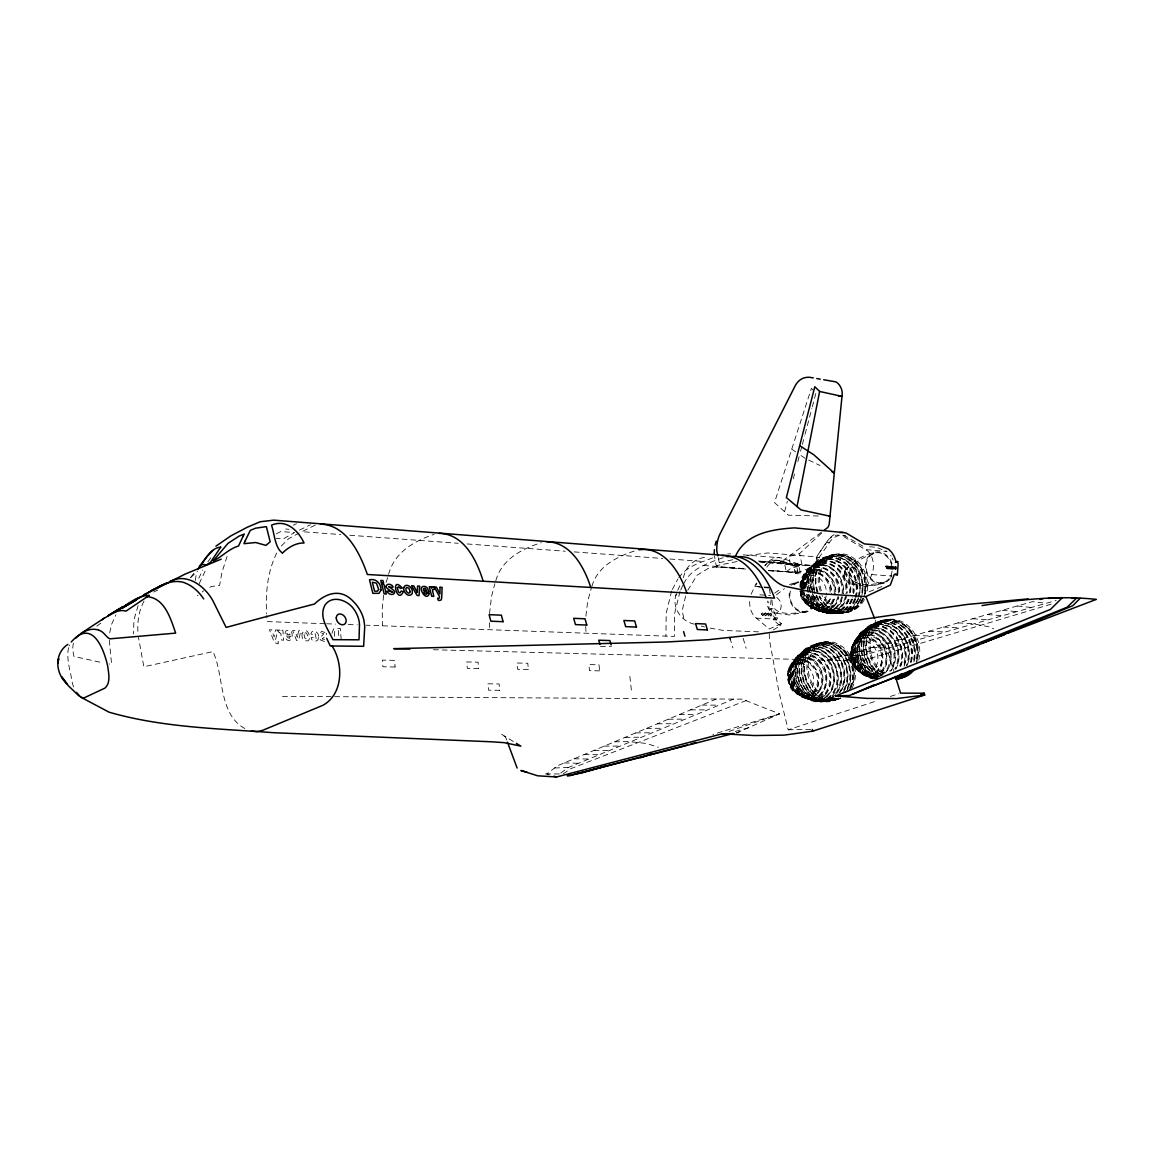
<?xml version="1.0" encoding="UTF-8"?>
<svg xmlns="http://www.w3.org/2000/svg" width="1154" height="1154" viewBox="0 0 1154 1154"><rect width="100%" height="100%" fill="white"/><g stroke="black" fill="none" stroke-linecap="round" stroke-linejoin="round"><path stroke-width="0.75" stroke-dasharray="5 3.75" d="M109.313 640.167L111.606 664.387L109.197 663.939M304.065 634.527L304.771 638.09L306.935 638.739L307.873 635.941L306.459 633.084C305.045 631.584 303.401 635.767 304.396 633.589M197.291 595.752L197.998 595.464M489.541 613.625L491.546 596.301L494.85 583.708M585.886 616.149L587.689 601.248L591.439 587.775M331.948 633.229L333.578 628.93L340.286 628.425L341.281 640.153M805.463 587.011C807.122 572.254 819.773 560.844 833.376 556.531M195.242 580.577L196.642 572.442M771.103 599.748L770.829 601.97A18.839 14.771 -87.3 0 0 771.29 608.605L769.285 609.37A21.537 16.877 -87.3 0 1 768.766 601.797M383.604 595.233L382.205 608.951L382.407 625.8M793.346 674.354C795.481 659.54 808.42 648.36 822.239 644.249M109.745 632.767L111.606 624.314L115.919 614.822M676.417 593.805C671.051 606.845 681.221 621.617 694.376 624.141M772.084 600.498C771.16 617.534 796.159 613.798 807.064 610.884M799.881 586.376C802.549 554.136 843.834 566.816 839.347 594.079M800.429 585.266C803.314 557.194 839.881 571.201 835.352 594.324M802.376 578.702L801.294 588.511M68.533 647.625C66.009 659.713 70.884 672.147 72.529 684.019L74.39 688.534M855.85 597.541C862.745 577.995 844.512 550.876 822.687 558.334M858.85 597.051C871.126 552.766 805.175 537.605 806.66 587.386M864 597.224C878.223 547.775 802.996 535.268 817.075 592.117M790.562 665.901C786.884 676.792 791.053 689.76 800.559 696.295M853.167 643.845C849.229 655.025 853.628 668.44 863.553 674.975M73.322 643.153L72.615 649.212L73.928 656.453L103.11 662.858M851.796 649.082L852.171 647.538M850.873 652.933L851.118 651.895M900.697 666.348C908.616 647.394 891.479 619.914 869.741 626.622C849.128 634.238 847.209 664.603 865.413 675.811M904.072 666.175C912.309 646.485 894.494 617.996 871.934 624.949M907.996 663.016C914.574 643.24 896.139 616.568 874.227 623.492C852.445 632.637 855.374 665.93 873.924 677.066M911.04 662.54C917.762 642.374 898.937 615.197 876.607 622.266C849.82 629.565 851.854 670.474 876.232 679.158M913.91 661.963C920.719 641.566 901.649 614.101 879.059 621.256C856.6 630.661 859.586 664.992 878.742 676.475M916.579 661.314C923.431 640.831 904.26 613.279 881.598 620.477C859.038 629.896 862.024 664.358 881.267 675.869M800.977 583.809L801.366 582.308M784.59 511.712L787.331 501.341M793.274 478.838L795.106 471.914M797.847 461.528L799.679 454.618L805.42 458.542M800.573 451.2L801.929 446.079M802.391 444.377L804.641 435.837M805.088 434.135L811.853 408.516M812.315 406.814L815.921 393.153M386.157 582.308L388.105 575.99M788.86 671.123L789.336 669.594M675.811 595.767L676.359 594.036M881.887 586.549L864.49 593.704L872.597 572.283A19.777 15.968 -85.6 0 0 867.736 550.963L841.454 535.254M671.614 591.007L666.204 613.192L665.93 636.128M680.009 591.497L674.614 613.596L674.354 636.431L366.222 625.208M685.635 596.041L682.144 610.812L683.961 618.674M227.064 556.416L221.885 572.615L219.592 585.41L211.37 586.506L208.095 588.367M852.301 647.12L852.792 645.865M801.496 581.904L802.001 580.664M388.581 574.418C394.163 552.679 414.142 540.938 434.092 534.36M199.224 583.592L206.407 568.446M138.134 605.576L133.936 619.857L133.518 633.935M69.125 645.908L69.5 645.014M495.816 580.693C501.615 559.416 521.868 548.828 541.37 542.668M591.915 586.333C597.873 565.518 618.255 555.911 637.325 550.097M789.495 669.176L790.072 667.906M672.335 589.434L677.845 579.063M677.744 590.3L680.6 584.025M683.457 577.75C685.678 565.503 695.79 557.728 707.849 556.935M680.73 589.925L682.879 585.208M687.77 590.343L697.045 575.24L708.311 568.359L716.1 566.888L746.479 568.922M276.744 553.098C267.339 571.764 265.521 593.243 266.588 613.827M751.081 594.296L756.36 583.03M762.549 587.545L755.365 586.434L756.88 583.217M198.776 578.327L202.772 569.961M807.483 570.451L804.771 575.889L803.444 582.106L803.559 588.713M830.231 599.056C824.576 616.64 799.765 607.119 799.967 591.151M834.241 599.388C827.923 618.977 800.313 608.346 800.53 590.574M849.027 599.546C846.228 607.264 839.16 613.495 830.75 613.798M852.359 599.315C845.19 622.482 810.671 615.515 806.357 594.007M855.532 598.955C848.45 622.453 814.969 615.313 810.252 593.993M780.205 625.843L781.373 623.578L774.507 617.736L773.137 619.813L780.205 625.843L771.954 630.661M858.533 598.479C856.052 604.855 851.349 610.307 844.872 612.76M863.178 598.796C854.032 621.443 817.811 616.784 812.344 593.43M795.885 657.722C779.859 679.894 808.521 713.749 832.294 698.069M144.034 601.147C138.567 611.057 137.124 622.771 138.062 633.921M860.119 633.979C850.253 648.433 856.427 671.037 872.41 678.191M836.65 693.626C850.455 674.989 833.448 640.427 808.983 647.423M841.367 690.481C852.719 671.195 835.034 638.999 811.32 645.98M842.752 693.136C857.292 673.604 839.391 637.383 813.743 644.74C787.028 652.125 790.375 693.078 814.724 700.94M845.593 692.66C860.321 672.897 842.175 636.258 816.239 643.716C789.899 655.183 801.02 700.521 828.76 701.416M849.113 690.467C867.721 666.363 830.649 623.405 808.694 650.769C793.159 671.152 814.926 710.316 840.79 698.228M891.35 670.229C904.866 651.837 881.93 618.847 860.884 633.185M895.648 669.161C906.467 651.26 889.474 621.761 867.635 628.497C845.969 637.7 851.883 672.782 873.001 678.999M855.287 641.134L856.109 639.633M804.324 575.976L805.146 574.504M792.452 663.305L793.346 661.819M683.716 583.809C691.044 567.912 708.873 562.964 723.875 557.353M773.137 619.813L776.339 619.958L777.695 617.895A18.825 14.771 -87.3 0 1 773.079 608.706L771.29 608.605M862.831 546.145L844.353 535.528A19.43 15.579 -85.2 0 0 830.418 541.053L819.138 557.497L820.826 565.099L817.912 564.883L816.224 557.267L827.519 540.793A19.459 15.579 -85.2 0 1 838.468 534.98M820.826 565.099L818.676 565.849L816.7 556.906L827.721 540.707A22.229 17.815 -85.2 0 1 836.304 533.537M856.398 639.157L857.364 637.773M805.434 574.043L806.386 572.673M766.819 567.148L767.713 565.936A18.94 14.8 -86.3 0 1 780.941 560.685L796.664 566.311L798.323 573.841L800.386 572.961L798.453 564.075L782.989 558.464A21.666 16.921 -86.3 0 0 765.145 565.561M207.879 561.767L211.067 557.469M793.663 661.343L794.688 659.973M190.742 577.274L193.872 573.235M678.797 577.837C686.976 565.287 702.642 562.272 715.509 556.704M281.36 546.015L288.788 538.572L299.074 533.09M845.767 569.715C852.691 561.017 862.904 555.247 873.607 552.622A16.113 13.516 72.6 0 1 892.734 567.076M806.718 572.24L807.814 570.97M857.711 637.34L858.807 636.07M817.277 561.508C809.473 568.345 806.704 579.726 809.214 589.607M802.795 577.966C813.253 563.195 834.573 579.366 831.226 594.526M819.513 560.31C811.132 567.638 808.55 580 811.637 590.459M795.048 659.54L796.202 658.256M770.987 616.077L771.103 614.995L769.487 614.418L770.987 616.077L772.127 614.13L770.843 613.207L769.819 614.072M764.02 614.144L765.376 612.933L768.578 615.587L766.761 614.289M770.843 613.207L772.026 615.197M768.261 615.933L769.401 613.986L768.117 613.062L767.078 613.942M764.136 614.447L762.765 615.673L761.265 614.015L763.299 613.034L765.52 615.803L764.337 613.798M765.52 615.803L766.876 614.592M768.117 613.062L769.285 615.068M762.765 615.673L761.597 613.668M765.376 612.933L766.559 614.938M762.635 612.788L763.804 614.793M190.641 577.62L197.478 571.36M805.939 648.937C782.224 667.113 807.728 715.336 835.28 698.026M790.822 665.31C801.641 650.914 822.081 667.993 818.532 682.764C817.825 701.257 791.716 699.512 788.831 683.053C781.446 665.295 804.944 643.398 819.499 660.752C833.563 672.594 826.322 704.214 805.261 698.516M808.247 647.769C783.826 667.185 810.598 715.552 839.549 698.112M854.624 641.018C881.771 612.687 904.837 681.855 866.308 675.999M870.837 625.425C854.811 638.768 859.47 666.247 876.29 676.879M884.57 673.46C898.706 660.434 888.522 632.147 869.005 631.902C850.786 633.027 845.363 659.122 857.783 670.647M776.469 594.786L784.489 588.627M812.041 566.369L813.411 565.056M863.264 631.469L864.649 630.156M817.912 564.883L798.294 572.398L786.321 571.778L783.725 559.863L788.716 556.473L799.578 553.574L823.105 531.72M800.458 653.799L801.9 652.5M202.195 592.016L203.638 590.805M813.887 564.638L815.359 563.469M865.139 629.738L866.625 628.569M774.709 593.127L780.407 589.175M768.766 570.552L786.321 571.778L791.24 568.028L802.218 565.561L814.926 565.922L759.563 561.435M802.405 652.082L803.934 650.914M96.821 626.117L100.86 623.102M821.359 532.282L788.716 556.473L791.24 568.028M560.743 773.05L568.287 767.54L733.655 699.093M563.239 773.858L570.725 768.694L746.624 700.391M815.878 563.109L817.45 562.085M867.144 628.209L868.746 627.185M804.468 650.553L806.098 649.529M324.591 639.302C317.35 639.1 328.933 637.167 326.178 633.243M809.69 568.1C825.86 555.824 846.358 576.365 843.213 593.762M798.02 655.53C816.859 642.706 837.357 670.128 829.192 688.058C821.576 710.273 788.773 697.766 788.442 677.701C783.927 658.545 811.132 648.793 819.282 666.998C828.183 678.884 819.83 702.296 803.04 697.348M823.307 558.651L825.081 557.714M836.78 698.531L832.308 700.81M874.862 623.838L876.651 622.9M276.369 533.812L280.768 531.547L294.659 532.571L283.206 538.918L276.282 538.428M299.535 530.075L310.397 524.781M811.954 646.298L813.772 645.36M157.709 590.112L153.655 592.031M293.231 525.229L296.506 523.714M315.172 525.157L301.843 531.677L340.863 534.576M781.373 623.578L769.213 629.002L754.774 616.784A19.055 14.8 -87.2 0 1 749.97 598.551M764.785 565.72A18.969 14.8 -86.3 0 1 778.027 560.455L793.75 566.095L795.409 573.639L798.294 572.398L769.704 570.48M825.658 557.425L827.505 556.646M789.48 584.53L796.895 582.193M716.446 698.978L557.526 765.737L546.679 774.06L551.064 775.373M790.923 585.179L797.169 582.943M736.411 733.093L779.599 713.836L742.094 699.151L332.915 696.67M877.242 622.626L879.088 621.876M814.378 645.086L816.253 644.321M769.285 609.37L773.079 608.706M729.083 731.434L779.599 713.836L712.826 734.449M850.368 611.043L852.561 610.307M828.096 556.43L830 555.81M837.948 699.122L840.199 698.386A29.283 23.758 72.9 0 1 806.92 668.7A29.283 23.758 72.9 0 1 837.717 643.86A29.283 23.758 72.9 0 1 851.234 689.486M769.199 633.719L769.776 641.667L779.065 692.357L788.182 729.804L876.723 700.896M890.34 696.453L898.851 693.669M807.338 611.634L789.538 614.995L773.512 612.947M884.498 582.958L877.343 584.789M816.873 644.105L818.821 643.499M879.709 621.66L881.613 621.054M847.526 612.341C869.9 603.095 866.423 568.633 847.036 557.858C827.072 545.178 805.954 570.336 813.902 589.795M873.881 553.415C863.74 557.108 847.7 563.888 849.171 576.784C856.499 587.559 873.131 584.804 884.209 582.164M885.017 621.862C857.148 627.026 842.449 668.887 877.631 676.244M1051.135 604.177L857.509 662.223M827.447 660.203L1032.498 601.638L1046.058 603.282M844.512 660.651L1056.17 600.469M735.257 731.434L751.499 726.847M736.454 732.631L739.743 731.723M820.422 559.791C839.549 553.098 856.282 574.548 853.888 592.464M852.056 608.879C836.924 613.726 817.537 610.899 807.901 597.224M847.801 611.707L849.762 611.231M835.323 699.771L837.314 699.295M830.606 555.637L832.871 555.117M747.085 555.492L767.958 552.954L816.7 556.906M819.441 643.326L821.763 642.821M732.79 559.733L719.259 562.676L716.1 566.888L746.176 569.052M882.233 620.895L884.527 620.405M850.815 583.852L864.332 586.16L876.304 585.006M873.924 585.482L879.766 584.299M878.555 677.124L873.578 677.961L868.472 677.225M815.445 701.041C841.93 699.05 838.929 656.655 815.849 650.668C789.855 644.552 781.272 685.606 802.492 697.074M834.472 697.997C813.195 703.392 783.681 687.452 794.717 661.747C818.59 616.164 864.995 695.198 818.114 701.574M839.016 613.337L840.963 613.034M826.538 701.17L828.529 700.882M554.598 768.001L568.475 767.453M737.045 561.522L717.543 565.446L716.1 566.888L745.946 568.965M727.597 553.934L730.886 553.862M836.419 613.539L838.381 613.409M823.898 701.358L825.889 701.228M324.404 641.509L320.509 639.965A2.871 2.207 75.3 0 1 319.846 638.148C322.514 634.109 327.029 632.94 319.745 633.791L321.591 631.426L325.89 632.724M564.191 762.938L578.457 763.256M574.057 758.798L588.526 759.015M584.011 754.615L598.681 754.73M594.065 750.389L608.937 750.417M604.22 746.133L619.28 746.075M788.182 729.804L812.257 729.443M614.447 741.82L629.089 741.604L646.586 743.464L658.415 747.302M625.006 737.392L640.484 737.19M635.666 732.92L651.375 732.747M646.428 728.39L662.367 728.261M657.304 723.832L673.446 723.717M559.301 773.973L543 773.887M668.281 719.216L684.654 719.144M679.36 714.557L695.949 714.528M690.554 709.854L707.359 709.869M701.863 705.108L718.884 705.152M282.485 696.381L331.111 696.67M818.215 515.997L788.398 515.174L774.493 502.581L811.392 388.321L814.782 391.942M833.794 613.51L835.77 613.553M433.442 649.731L852.893 660.867L885.104 673.575M821.23 701.3L823.235 701.358M600.469 646.5L611.519 646.254M844.656 655.299L861.418 655.789M858.302 651.39L874.804 651.923M872.107 647.452L888.349 648.014M886.056 643.47L902.039 644.062M324.851 623.708L267.31 621.602L266.733 615.385M326.654 623.766L335.641 624.098M348.234 624.559L357.221 624.877M758.553 631.844L723.068 630.401L709.623 628.021M900.149 639.446L915.858 640.066M914.386 635.378L929.85 636.013M928.782 631.252L943.986 631.93M756.216 618.169L775.95 619.107M943.352 627.098L958.282 627.805M774.507 617.736L777.695 617.895M958.065 622.9L972.13 623.607L989.093 626.81L993.637 628.771M972.634 618.732L987.088 619.727M987.348 614.534L1001.585 615.673M1002.235 610.278L1016.241 611.591M759.895 594.815L770.454 595.45M1017.28 605.98L1031.07 607.466M755.365 586.434L762.217 586.867M763.934 586.968L769.069 587.299M764.251 587.66L771.103 588.093M703.594 565.46L745.037 568.619M769.17 570.711L800.386 572.961M795.409 573.639L798.323 573.841M871.847 574.577L891.277 576.019M794.832 571.014L797.746 571.23M793.75 566.095L796.664 566.311M285.644 529.037L289.12 529.297M349.734 535.24L458.21 543.289M467.139 543.952L565.244 551.237M574.129 551.9L662.785 558.478M669.854 559.012L703.421 561.493M758.337 561.003L798.453 564.075M761.034 561.435L818.676 565.849M768.376 570.408L786.321 571.778M817.335 562.229L820.234 562.46M776.613 560.224L779.527 560.44M779.469 560.887L782.383 561.104M743.104 554.829L779.787 557.728M816.224 557.267L819.138 557.497M759.592 561.955L802.218 565.561L799.578 553.574M866.236 549.65L887.051 551.468L877.877 547.934M869.597 546.751L876.348 547.357M826.452 542.236L829.351 542.495M759.476 561.681L802.218 565.561M842.781 535.629L845.68 535.889M831.168 613.25L833.145 613.466M818.561 701.026A26.744 21.58 73.1 0 0 833.563 661.502A26.744 21.58 73.1 0 0 795.625 661.516A26.744 21.58 73.1 0 0 818.561 701.026L820.566 701.257M843.747 612.947C831.947 613.005 821.821 604.177 817.739 593.502M841.194 613.582C828.817 613.654 818.662 603.946 814.623 592.81M817.897 610.956C827.418 613.784 837.415 606.355 838.742 596.834A22.431 18.363 72.9 0 1 819.686 610.798A22.431 18.363 72.9 0 1 802.044 589.824M874.833 678.812C861.663 677.355 848.709 665.771 850.541 651.649C851.162 642.778 859.946 635.046 868.919 637.816C891.811 642.72 883.531 685.649 860.177 672.695M810.396 699.67L812.2 700.045M822.946 612.096L824.721 612.471M701.156 626.016L704.56 626.954M808.045 698.978L809.805 699.526M820.638 611.418L822.369 611.952M871.198 677.744L872.929 678.321A25.821 21.349 72.6 0 1 855.128 644.134A25.821 21.349 72.6 0 1 884.685 631.512A25.821 21.349 72.6 0 1 894.826 668.974M805.752 698.069L807.468 698.776M818.374 610.495L820.076 611.216M827.216 613.365C818.229 610.639 811.579 603.095 808.348 594.469M868.962 676.763L870.65 677.513M808.665 460.085L820.047 465.466M812.286 700.666C801.453 696.915 794.572 686.111 793.216 675.061M799.304 694.924L800.674 695.66M811.853 607.509L813.195 608.245M244.836 728.535C218.092 713.821 224.294 675.364 212.971 651.592L143.846 666.767L138.379 636.907M862.355 673.547L863.668 674.325M513.342 741.488L501.312 734.045L505.625 737.262L506.837 740.493M791.745 449.18L795.712 451.892M797.587 693.77L798.871 694.665M810.166 606.34L811.421 607.235M860.711 672.32L861.937 673.258M814.984 609.673L806.531 601.191L802.333 589.348M798.51 688.404L799.534 689.27M801.467 690.885L802.867 692.068M792.899 689.818L793.894 690.698M805.42 602.446L806.386 603.354M855.965 668.238L856.888 669.176M776.339 619.958L773.627 616.265L771.06 609.456M890.614 555.276L891.176 556.084M875.222 620.116L888.695 654.751L893.845 671.426M743.133 638.335L746.191 648.332M729.876 637.845L732.934 647.913M803.949 590.343C804.453 613.784 842.247 622.958 846.228 596.531A25.547 20.974 72.8 0 1 827.259 612.76A25.547 20.974 72.8 0 1 805.881 594.988M801.309 589.968C801.366 612.413 838.554 622.323 842.564 596.733A24.104 19.762 72.8 0 1 823.365 611.937A24.104 19.762 72.8 0 1 803.646 592.276M718.192 557.555L719.259 562.676L716.36 566.383L714.456 556.127M769.329 588.713L770.353 594.397A21.537 16.877 -87.3 0 0 769.603 596.777M334.386 636.316L334.718 631.252L338.353 630.618L339.103 639.504M629.868 676.403L631.44 690.683M585.669 626.463L586.088 633.214M489.44 622.641L489.815 629.709M805.002 588.05C801.164 545.929 855.215 556.776 850.484 592.954M802.304 587.79C801.222 548.64 851.277 559.2 846.935 593.387M892.215 558.002A19.546 15.925 -85.7 0 1 893.052 560.079M890.109 578.543A16.113 13.516 72.6 0 1 868.284 576.279A16.113 13.516 72.6 0 1 873.693 552.593M891.883 575.139A16.113 13.516 72.6 0 1 890.801 577.49M892.071 571.057A15.276 12.809 72.6 0 1 872.222 579.726A15.276 12.809 72.6 0 1 871.948 554.382A15.276 12.809 72.6 0 1 892.028 567.104M833.751 695.631A27.508 22.214 73.1 0 1 796.13 678.913A27.508 22.214 73.1 0 1 822.009 648.288A27.508 22.214 73.1 0 1 835.741 693.28M838.9 697.881A29.268 23.7 73 0 1 801.756 673.345A29.268 23.7 73 0 1 831.673 645.129A29.268 23.7 73 0 1 844.742 692.371M836.809 698.199A29.023 23.484 73 0 1 800.01 673.864A29.023 23.484 73 0 1 829.639 645.894A29.023 23.484 73 0 1 842.593 692.746M833.967 698.444A28.489 23.037 73 0 1 797.861 674.542A28.489 23.037 73 0 1 826.913 647.091A28.489 23.037 73 0 1 839.636 693.078M836.116 698.285A28.922 23.397 73 0 1 799.462 674.037A28.922 23.397 73 0 1 828.976 646.168A28.922 23.397 73 0 1 841.886 692.847M835.568 694.492A27.739 22.402 73.1 0 1 796.909 679.951A27.739 22.402 73.1 0 1 822.182 647.74A27.739 22.402 73.1 0 1 836.535 693.265M833.246 698.473A28.331 22.892 73.1 0 1 797.356 674.715A28.331 22.892 73.1 0 1 826.235 647.423A28.331 22.892 73.1 0 1 838.886 693.136M833.88 697.896A27.768 22.532 72.9 0 1 808.363 663.507A27.768 22.532 72.9 0 1 840.199 646.803A27.768 22.532 72.9 0 1 849.286 689.818M840.199 698.083A29.398 23.83 73 0 1 804.15 672.003A29.398 23.83 73 0 1 833.794 644.091A29.398 23.83 73 0 1 848.392 690.366M838.193 698.545A29.326 23.758 73 0 1 802.189 671.902A29.326 23.758 73 0 1 832.827 645.144A29.326 23.758 73 0 1 845.406 692.241M840.833 697.896A29.398 23.83 73 0 1 804.713 671.21A29.398 23.83 73 0 1 835.467 644.379A29.398 23.83 73 0 1 848.075 691.578M875.886 678.999A27.422 22.691 72.6 0 1 856.715 643.802A27.422 22.691 72.6 0 1 886.503 628.223A27.422 22.691 72.6 0 1 900.538 666.089M877.689 679.23A28.215 23.368 72.6 0 1 857.956 643.023A28.215 23.368 72.6 0 1 888.623 626.997A28.215 23.368 72.6 0 1 903.077 665.959M875.973 678.292A24.292 20.051 72.6 0 1 853.34 648.332A24.292 20.051 72.6 0 1 881.67 633.503A24.292 20.051 72.6 0 1 889.676 671.109M878.771 675.999A30.018 24.926 72.5 0 1 865.168 636.604A30.018 24.926 72.5 0 1 897.249 623.506A30.018 24.926 72.5 0 1 913.16 661.963M876.925 676.302A29.759 24.696 72.5 0 1 863.437 637.239A29.759 24.696 72.5 0 1 895.23 624.271A29.759 24.696 72.5 0 1 910.996 662.382M883.315 674.354A22.965 18.954 72.7 0 1 852.604 655.688A22.965 18.954 72.7 0 1 878.324 634.527A22.965 18.954 72.7 0 1 884.628 673.287A28.475 23.7 72.4 0 1 872.092 635.003A28.475 23.7 72.4 0 1 903.842 624.328A28.475 23.7 72.4 0 1 916.492 662.526M879.16 678.812A29.225 24.22 72.5 0 1 860.567 640.672A29.225 24.22 72.5 0 1 892.619 625.497A29.225 24.22 72.5 0 1 907.073 665.584M876.333 676.374A29.658 24.609 72.5 0 1 863.077 637.008A29.658 24.609 72.5 0 1 895.403 624.992A29.658 24.609 72.5 0 1 909.842 663.925M875.222 678.134A28.446 23.556 72.5 0 1 858.98 640.528A28.446 23.556 72.5 0 1 890.311 627.156A28.446 23.556 72.5 0 1 903.885 665.901M878.555 678.812A29.052 24.075 72.5 0 1 860.076 640.903A29.052 24.075 72.5 0 1 891.927 625.829A29.052 24.075 72.5 0 1 906.308 665.67M875.28 678.898A27.133 22.445 72.6 0 1 856.311 644.062A27.133 22.445 72.6 0 1 885.782 628.641A27.133 22.445 72.6 0 1 899.673 666.132M875.28 678.48A24.681 20.397 72.6 0 1 853.758 647.062A24.681 20.397 72.6 0 1 882.839 633.272A24.681 20.397 72.6 0 1 890.556 671.224M881.281 675.422A30.148 25.056 72.4 0 1 867.62 635.868A30.148 25.056 72.4 0 1 899.875 622.698A30.148 25.056 72.4 0 1 915.858 661.314M879.377 675.869A30.062 24.984 72.5 0 1 865.76 636.417A30.062 24.984 72.5 0 1 897.899 623.29A30.062 24.984 72.5 0 1 913.838 661.805M881.901 675.249A30.134 25.071 72.4 0 1 868.241 635.695A30.134 25.071 72.4 0 1 900.495 622.54A30.134 25.071 72.4 0 1 916.478 661.141M882.983 673.763A30.018 24.984 72.4 0 1 870.895 634.253A30.018 24.984 72.4 0 1 903.135 622.266A30.018 24.984 72.4 0 1 918.656 660.477M873.506 678.48A26.167 21.637 72.6 0 1 855.46 643.831A26.167 21.637 72.6 0 1 885.421 631.05A26.167 21.637 72.6 0 1 895.706 669.017M815.012 596.358A15.622 12.708 72.9 0 1 800.761 611.894A15.622 12.708 72.9 0 1 790.057 589.708M794.01 583.866A15.622 12.708 72.9 0 1 814.06 592.377M814.335 596.387A14.829 12.045 72.9 0 1 800.833 611.13A14.829 12.045 72.9 0 1 790.678 590.069M794.428 584.544A14.829 12.045 72.9 0 1 813.44 592.622M776.757 597.57A8.424 6.765 73.1 0 1 780.739 608.778A8.424 6.765 73.1 0 1 771.781 612.197A8.424 6.765 73.1 0 1 767.814 600.989M848.882 599.301A26.773 21.998 72.8 0 1 828.356 613.149A26.773 21.998 72.8 0 1 807.425 594.642M805.824 587.905A26.773 21.998 72.8 0 1 827.634 560.599A26.773 21.998 72.8 0 1 850.325 592.81M851.378 599.128A27.537 22.647 72.8 0 1 830.26 613.365A27.537 22.647 72.8 0 1 808.709 594.324M808.161 592.637A27.537 22.647 72.8 0 1 827.259 559.185A27.537 22.647 72.8 0 1 852.864 592.435M841.67 596.661A23.715 19.43 72.8 0 1 822.759 611.721A23.715 19.43 72.8 0 1 803.357 592.377M802.809 589.362A23.715 19.43 72.8 0 1 822.066 565.2A23.715 19.43 72.8 0 1 842.131 593.719M859.788 599.402A29.312 24.162 72.7 0 1 838.352 612.976A29.312 24.162 72.7 0 1 816.051 595.493M814.912 592.68A29.312 24.162 72.7 0 1 837.184 555.406A29.312 24.162 72.7 0 1 860.437 597.758M858.302 598.205A29.052 23.945 72.7 0 1 837.227 613.322A29.052 23.945 72.7 0 1 814.32 595.94M813.195 593.156A29.052 23.945 72.7 0 1 834.616 556.141A29.052 23.945 72.7 0 1 858.749 596.849M801.9 588.396A22.431 18.363 72.9 0 1 820.855 567.061A22.431 18.363 72.9 0 1 839.218 593.964M855.33 598.681A28.533 23.484 72.8 0 1 833.419 613.423A28.533 23.484 72.8 0 1 811.089 593.719M810.627 592.319A28.533 23.484 72.8 0 1 832.553 557.425A28.533 23.484 72.8 0 1 855.864 597.022M837.818 596.762A21.984 18.002 72.9 0 1 819.124 610.538A21.984 18.002 72.9 0 1 801.828 589.982M801.684 588.569A21.984 18.002 72.9 0 1 820.249 567.667A21.984 18.002 72.9 0 1 838.251 594.021M811.781 590.43A28.951 23.845 72.8 0 1 839.016 557.44A28.951 23.845 72.8 0 1 854.537 604.307A28.951 23.845 72.8 0 1 813.195 594.685M852.186 599.056A27.768 22.835 72.8 0 1 812.56 601.119A27.768 22.835 72.8 0 1 826.192 558.868A27.768 22.835 72.8 0 1 852.705 597.44M854.566 598.782A28.36 23.34 72.8 0 1 832.799 613.438A28.36 23.34 72.8 0 1 810.598 593.848M810.137 592.449A28.36 23.34 72.8 0 1 831.933 557.771A28.36 23.34 72.8 0 1 855.1 597.137M848.017 599.359A26.499 21.753 72.8 0 1 827.735 613.048A26.499 21.753 72.8 0 1 807.021 594.728M805.42 588.064A26.499 21.753 72.8 0 1 827 561.06A26.499 21.753 72.8 0 1 849.445 592.925M830.144 598.883A18.421 15.06 72.9 0 1 814.104 608.014A18.421 15.06 72.9 0 1 800.645 591.021A17.858 14.598 72.9 0 0 813.599 607.653A17.858 14.598 72.9 0 0 829.135 598.782M800.559 586.319A18.421 15.06 72.9 0 1 817.551 572.644A18.421 15.06 72.9 0 1 831.111 594.411M833.159 599.128A20.036 16.387 72.9 0 1 805.449 601.696A20.036 16.387 72.9 0 1 812.315 570.523A20.036 16.387 72.9 0 1 834.227 594.267M845.377 596.488A25.215 20.685 72.8 0 1 826.61 612.601A25.215 20.685 72.8 0 1 805.521 595.06M804.006 588.713A25.215 20.685 72.8 0 1 824.519 563.022A25.215 20.685 72.8 0 1 845.868 593.358M834.14 599.186A20.527 16.805 72.9 0 1 816.253 609.384A20.527 16.805 72.9 0 1 801.222 590.43M801.064 588.684A20.527 16.805 72.9 0 1 818.604 569.629A20.527 16.805 72.9 0 1 835.236 594.223M863.322 598.58A27.797 22.965 72.7 0 1 824.504 597.181M821.388 590.733A27.797 22.965 72.7 0 1 841.814 555.276A27.797 22.965 72.7 0 1 865.183 593.906M803.083 589.204A24.104 19.762 72.8 0 1 822.672 564.638A24.104 19.762 72.8 0 1 843.069 593.632M800.443 586.607A17.858 14.598 72.9 0 1 816.931 573.336A17.858 14.598 72.9 0 1 830.087 594.454M862.442 598.738A29.427 24.292 72.7 0 1 841.54 612.413A29.427 24.292 72.7 0 1 819.138 596.2M817.335 592.002A29.427 24.292 72.7 0 1 838.439 554.454A29.427 24.292 72.7 0 1 863.942 594.324M860.451 599.258A29.355 24.205 72.7 0 1 838.972 612.846A29.355 24.205 72.7 0 1 816.628 595.334M814.594 589.607A29.355 24.205 72.7 0 1 837.79 555.175A29.355 24.205 72.7 0 1 861.937 594.844M863.062 598.565A29.427 24.292 72.7 0 1 842.16 612.24A29.427 24.292 72.7 0 1 819.758 596.027M817.955 591.829A29.427 24.292 72.7 0 1 839.045 554.281A29.427 24.292 72.7 0 1 864.548 594.151M826.192 595.882A15.81 12.91 72.9 0 1 812.95 606.485A15.81 12.91 72.9 0 1 800.241 591.641M800.169 587.617A15.81 12.91 72.9 0 1 814.738 575.875A15.81 12.91 72.9 0 1 826.379 594.57M864.461 599.46A29.312 24.22 72.7 0 1 822.037 595.349M820.249 591.165A29.312 24.22 72.7 0 1 841.295 553.761A29.312 24.22 72.7 0 1 866.697 593.459M804.338 588.554A25.547 20.974 72.8 0 1 825.124 562.517A25.547 20.974 72.8 0 1 846.776 593.257M278.201 641.812L278.186 643.874L274.392 642.576L269.473 629.767L271.695 629.839L274.147 636.979L275.503 629.969L277.782 630.041L275.517 639.951L276.657 641.754L278.201 641.812M287 633.445L286.942 634.44L290.101 634.541L288.976 632.349L287 633.445M290.274 636.157L289.394 638.422L287.288 637.109L285.211 637.484C291.068 647.928 296.737 628.252 286.726 630.473A4.154 3.231 74.9 0 0 285.226 632.349L284.98 635.984L290.274 636.157M318.374 637.412C318.893 642.475 311.378 642.259 311.118 637.628L313.109 637.253L314.768 639.157A1.947 1.5 75.2 0 0 316.124 638.061L314.984 633.257L313.773 633.142L312.994 634.556L310.916 634.036C311.854 627.92 320.091 632.565 318.374 637.412M302.002 633.705L302.045 636.806A4.977 3.851 75.1 0 0 303.343 639.475C314.321 646.961 308.45 622.468 302.002 633.705M297.588 635.724L297.299 637.397L294.789 630.603L292.64 630.531L296.592 640.528L298.482 640.585L300.862 630.805L298.67 630.733L297.588 635.724M279.037 632.32L277.71 630.315L279.556 629.954L281.028 631.555L280.912 630.142L282.889 630.214L283.682 640.153L281.562 640.095L280.869 633.676L279.037 632.32M499.769 690.28L488.604 690.179L487.94 683.803L499.091 683.933L499.769 690.28M395.115 666.998L382.897 666.767L382.306 660.102L394.524 660.362L395.115 666.998M478.665 668.57L467.327 668.354L466.706 661.934L478.044 662.18L478.665 668.57M528.417 669.508L517.569 669.306L516.934 663.016L527.782 663.261L528.417 669.508M599.662 670.849L589.506 670.647L588.857 664.574L599.013 664.805L599.662 670.849M844.843 571.504A8.684 7.198 72.8 0 0 852.719 584.054A8.684 7.198 72.8 0 0 857.436 570.942A8.684 7.198 72.8 0 0 844.843 571.504M792.25 664.589A23.686 19.055 73.2 0 0 812.56 699.569A23.686 19.055 73.2 0 0 825.759 664.56A23.686 19.055 73.2 0 0 792.25 664.589M791.356 665.728A22.402 18.017 73.2 0 0 810.555 698.805A22.402 18.017 73.2 0 0 823.033 665.685A22.402 18.017 73.2 0 0 791.356 665.728M791.081 666.118A21.955 17.656 73.2 0 0 809.906 698.531A21.955 17.656 73.2 0 0 822.124 666.074A21.955 17.656 73.2 0 0 791.081 666.118M795.207 661.833A26.47 21.349 73.1 0 0 817.897 700.925A26.47 21.349 73.1 0 0 832.726 661.819A26.47 21.349 73.1 0 0 795.207 661.833M789.552 669.031A18.392 14.771 73.2 0 0 805.319 696.179A18.392 14.771 73.2 0 0 815.503 668.974A18.392 14.771 73.2 0 0 789.552 669.031M790.129 667.748A20.007 16.069 73.2 0 0 807.281 697.276A20.007 16.069 73.2 0 0 818.374 667.69A20.007 16.069 73.2 0 0 790.129 667.748M793.635 663.161A25.186 20.296 73.1 0 0 815.214 700.363A25.186 20.296 73.1 0 0 829.308 663.132A25.186 20.296 73.1 0 0 793.635 663.161M790.346 667.329A20.498 16.473 73.2 0 0 807.915 697.607A20.498 16.473 73.2 0 0 819.311 667.286A20.498 16.473 73.2 0 0 790.346 667.329M792.582 664.228A24.075 19.387 73.1 0 0 813.209 699.786A24.075 19.387 73.1 0 0 826.653 664.199A24.075 19.387 73.1 0 0 792.582 664.228M789.379 669.464A17.844 14.324 73.2 0 0 804.684 695.79A17.844 14.324 73.2 0 0 814.551 669.392A17.844 14.324 73.2 0 0 789.379 669.464M788.903 671.022A15.795 12.665 73.2 0 0 802.448 694.319A15.795 12.665 73.2 0 0 811.147 670.964A15.795 12.665 73.2 0 0 788.903 671.022M793.995 662.814A25.518 20.57 73.1 0 0 815.878 700.521A25.518 20.57 73.1 0 0 830.159 662.8A25.518 20.57 73.1 0 0 793.995 662.814M853.715 644.062A22.517 18.579 72.7 0 0 873.362 677.196A22.517 18.579 72.7 0 0 886.33 643.759A22.517 18.579 72.7 0 0 853.715 644.062M852.359 646.976A18.868 15.536 72.7 0 0 868.818 674.729A18.868 15.536 72.7 0 0 879.636 646.687A18.868 15.536 72.7 0 0 852.359 646.976M852.864 645.677A20.512 16.906 72.7 0 0 870.765 675.869A20.512 16.906 72.7 0 0 882.55 645.389A20.512 16.906 72.7 0 0 852.864 645.677M853.051 645.274A21.032 17.339 72.7 0 0 871.4 676.215A21.032 17.339 72.7 0 0 883.488 644.985A21.032 17.339 72.7 0 0 853.051 645.274M852.229 647.394A18.305 15.074 72.7 0 0 868.197 674.325A18.305 15.074 72.7 0 0 878.67 647.12A18.305 15.074 72.7 0 0 852.229 647.394M851.84 648.966A16.199 13.329 72.8 0 0 865.976 672.782A16.199 13.329 72.8 0 0 875.222 648.707A16.199 13.329 72.8 0 0 851.84 648.966"/><path stroke-width="1.5" d="M714.153 554.41L714.413 549.65M886.777 568.172L886.69 566.398L885.623 566.513M894.855 568.807L895.028 567.898M797.025 506.548L819.629 391.451L814.811 386.734L786.379 497.576L801.049 509.938L830 516.213L828.933 516.141M738.127 556.704C759.649 555.031 766.588 579.481 784.143 586.131L820.278 593.747L865.904 596.56L890.282 585.092L894.22 574.562L897.365 574.793L898.115 564.176L897.653 561.58L895.893 561.435A22.344 18.19 -85.7 0 0 888.277 549.044L877.877 545.106L864.375 543.895L846.502 533.235A22.229 17.815 -85.2 0 0 839.679 532.614M715.105 545.193L716.245 541.111M197.579 569.485L206.754 556.718L212.711 550.617M726.847 556.617L735.473 556.3C745.571 533.307 772.3 529.239 794.572 527.883L843.127 532.513M75.731 638.249C81.256 632.176 90.43 627.156 98.71 630.156M71.231 642.013C91.772 618.371 103.759 647.654 107.827 666.796C108.664 673.662 110.813 682.952 104.942 688.101L83.838 697.997L80.766 697.16L76.438 692.357M67.87 644.379C53.978 653.424 55.262 673.532 66.946 683.774L61.753 676.936L68.288 685.678L78.89 695.891M1080.158 598.277L1072.802 605.691L965.768 650.25L864.303 689.327M122.584 607.74C130.2 601.71 139.36 595.652 149.313 595.334L125.959 611.144C118.083 608.62 111 614.88 104.365 618.039L81.025 633.402M101.898 619.972L104.365 618.039M215.928 546.174L231.031 535.773L247.36 527.205L260.184 521.752L273.729 520.151L727.107 555.651C747.532 559.502 759.75 579.452 766.141 597.657M891.653 569.037L892.374 566.931L893.441 566.816L893.008 569.023L892.201 567.855M888.955 568.821L889.691 566.715L890.744 566.6L890.311 568.821L889.503 567.638M136.186 599.157C150.799 592.68 166.248 577.779 183.356 582.352C191.881 585.15 198.791 591.555 203.681 598.912M824.187 530.176L827.029 528.07A11.771 6.722 67.4 0 0 829.293 523.281L842.218 394.206A8.857 4.861 65.5 0 0 835.871 381.873L823.725 379.753M153.698 590.083L184.943 574.173L221.193 559.142M148.635 592.521L152.025 590.559L143.961 594.786L145.577 594.238M154.997 588.872L151.549 590.646L159.786 586.549L156.324 588.338M873.823 684.942L849.575 695.516L835.698 695.934L1050.472 609.399L1062.387 597.628L1048.164 598.392M136.677 599.243L139.677 597.815M169.681 581.602C187.713 571.72 207.302 587.79 214.5 604.004L226.126 627.43C255.51 619.467 284.937 611.649 314.422 604.061C325.515 593.473 340.286 587.732 352.994 601.104A28.763 20.383 57 0 1 363.856 619.886L364.736 626.406L363.64 646.298L330.26 645.952L326.697 638.321M651.101 753.98L640.542 757.76M852.82 694.145L1067.161 607.206L1076.639 598.032L1071.604 598.349M925.436 664.776L930.456 662.858M940.496 659.021L948.862 655.818M955.555 653.251L963.922 650.048M967.268 648.764L978.981 644.293M982.328 643.009L1005.754 634.036L984.521 642.446M1007.428 633.402L1096.3 599.388C1058.131 595.248 1019.747 599.561 982.04 605.59M895.432 562.416L897.653 561.58M920.849 694.319L924.239 693.222L924.657 695.025L812.632 731.174L784.143 735.141L753.937 735.531L722.346 733.771L556.531 776.988L537.721 775.805L520.901 770.511L527.176 772.329M606.441 765.737L580.52 773.353L577.072 773.454M1039.97 599.503L1042.971 598.637M687.452 744.965L570.062 775.56L566.643 774.709M690.871 743.998L695.992 742.556M733.179 733.54L567.523 776.094M639.027 549.809C663.997 546.203 680.153 572.528 686.803 593.041M924.657 695.025L896.701 698.574L866.942 698.386L835.698 695.934M1028.156 598.912L967.831 604.364L754.485 634.743L708.239 639.72L666.06 641.999L393.802 648.663L410.016 649.096M722.346 733.771L733.987 733.641M924.239 693.222L900.553 693.121L895.389 676.432M320.336 524.104C346.431 524.839 359.832 553.127 367.376 574.49L774.493 598.133C768.088 579.986 755.841 560.137 735.473 556.3M439.212 533.379C464.052 533.768 476.89 560.656 483.194 581.227M546.506 541.76C570.711 541.947 584.313 567.263 590.79 587.473M721.885 555.435L727.107 555.651M147.236 596.676C165.051 598.147 170.835 619.424 175.668 633.113L109.861 638.84C106.053 637.224 103.687 631.267 98.725 630.171M381.411 582.799L383.546 582.914L382.955 580.534L380.82 580.419L384.152 593.877L386.301 593.993L383.878 584.241L381.729 584.112M838.511 395.937L842.002 396.385L819.629 391.451M251.384 731.117L257.198 731.593L262.708 730.309L322.774 705.354C343.402 694.347 343.56 663.608 332.035 645.98M813.31 377.921L809.834 377.315A43.636 24.364 65.8 0 0 795.019 386.114L720.038 533.927A40.981 24.667 67.8 0 0 716.749 550.703L717.831 555.839M816.787 378.526L820.249 379.147M553.79 776.18L556.531 776.988M895.172 573.971L897.365 574.793M80.766 697.16L109.14 712.206C162.512 727.611 218.683 728.607 273.772 732.718L491.416 741.791L504.312 742.671L520.872 746.148L516.357 743.349M891.537 566.513L892.345 567.681M831.731 471.597L834.313 473.14L813.902 454.864L799.693 445.675M865.904 596.56L874.573 618.457M507.443 742.123L517.151 768.074M729.876 637.845L730.352 639.417M889.388 566.6L889.662 567.465M683.572 631.599L684.942 636.2M611.115 644.826L609.903 640.571L598.753 640.196L599.965 644.48M812.257 729.443L812.632 731.174M914.285 669.508A30.018 24.984 72.4 0 1 903.654 677.311M911.025 671.541A30.134 25.071 72.4 0 1 898.245 678.812M910.405 671.715A30.148 25.056 72.4 0 1 900.812 678.206M909.482 670.835A30.062 24.984 72.5 0 1 898.851 678.653M907.736 672.306A30.018 24.926 72.5 0 1 898.201 678.768M904.462 673.893A29.759 24.696 72.5 0 1 896.182 679.057M903.77 673.979A29.658 24.609 72.5 0 1 895.518 679.115M901.577 674.167A29.225 24.22 72.5 0 1 896.369 677.989M900.841 674.196A29.052 24.075 72.5 0 1 895.663 678.004M417.315 591.699L417.315 592.507L413.738 585.857L411.545 585.742L417.157 595.536L419.032 595.623L419.71 586.174L417.575 586.059L417.315 591.699M440.006 587.285L439.948 593.949L436.356 587.083L434.192 586.968L439.587 596.69L439.068 598.349L437.582 598.277L438.275 600.268L439.472 600.484L441.145 599.993L441.693 598.046L442.112 587.4L440.006 587.285M359.471 624.877L359.009 639.806L332.958 639.677C327.924 629.017 318.316 616.813 325.139 604.855C332.713 594.382 348.119 600.426 354.105 609.543A22.085 15.651 57 0 1 359.471 624.877M386.215 585.943C384.614 588.987 399.76 595.031 389.086 590.992L387.037 591.281C387.989 594.021 392.591 595.926 394.423 593.17A3.073 2.106 57.2 0 0 394.495 591.396C393.283 588.713 384.268 584.862 391.249 587.4L393.139 587.054C392.317 584.386 387.225 582.828 386.215 585.943M434.337 587.227L434.279 589.391L432.389 589.579L433.76 596.373L431.697 596.272L429.259 586.694L431.163 586.809L431.509 588.165L432.418 586.737L434.337 587.227M397.365 587.775L398.332 591.627A2.063 1.414 57.3 0 0 400.106 592.824L401.174 591.064L403.352 591.598C397.351 605.562 389.763 574.375 402.357 588.064L400.395 588.41L398.577 586.809L397.365 587.775M403.828 587.516C402.703 591.627 408.3 598.032 411.891 594.065A5.236 3.577 57.4 0 0 412.324 591.54C412.627 587.429 405.847 582.308 403.828 587.516M427.168 593.026C427.182 595.652 423.806 593.545 423.907 591.858L429.072 592.132L427.658 588.569A4.299 2.914 57.6 0 0 425.552 586.636C415.512 584.14 426.158 603.21 429.331 593.56L427.168 593.026M410.175 591.67C409.151 596.084 403.857 589.564 406.612 587.501L408.877 588.179L410.175 591.67M378.627 589.377L377.574 591.165L374.545 591.151L372.338 582.193L376.464 583.174L378.627 589.377M380.979 590.026L379.046 593.344L372.829 593.315L369.496 579.784C376.031 578.168 381.31 583.736 380.979 590.026M886.979 566.499L887.614 568.605L888.046 566.383L886.979 566.499M895.071 567.148L895.692 569.239L896.124 567.018L895.071 567.148M423.561 588.684L423.547 590.3L426.634 590.473L425.148 588.309L423.561 588.684M58.133 661.3L57.7 663.189L58.753 658.703L58.133 661.3M245.052 541.125L243.956 543.678L255.698 542.524L265.968 545.395L270.18 541.803L266.358 526.628L255.64 528.186L250.288 530.364L245.052 541.125M242.888 536.653L238.532 546.015C228.853 548.814 221.972 556.877 213.144 560.959L228.03 543.318L239.195 536.062L244.287 534.042L242.888 536.653M220.717 547.14L210.49 562.33L206.378 564.912L202.758 564.378L199.339 566.297C205.816 559.82 210.071 548.006 220.717 547.14M282.442 553.04C275.099 548.121 274.58 534.345 271.507 525.113C286.351 518.968 298.179 530.494 304.065 543C295.626 542.769 288.385 547.458 282.442 553.04M136.316 599.95L122.122 608.158L136.316 599.95M109.14 614.909L108.202 615.63L122.31 607.062L109.154 614.894M115.241 611.577L129.262 603.398L115.241 611.577M167.561 582.727L159.324 586.636L167.561 582.727M503.101 621.689L490.839 621.198L489.108 614.664L501.37 615.183L503.101 621.689M586.795 625.064L575.442 624.602L573.697 618.313L585.035 618.804L586.795 625.064M636.474 627.069L625.641 626.622L623.881 620.477L634.7 620.939L636.474 627.069M707.416 629.925L697.319 629.507L695.545 623.564L705.642 624.011L707.416 629.925M336.247 617.953A5.9 4.428 54.4 0 0 343.719 624.646A5.9 4.428 54.4 0 0 343.704 615.544A5.9 4.428 54.4 0 0 336.247 617.953"/></g></svg>
